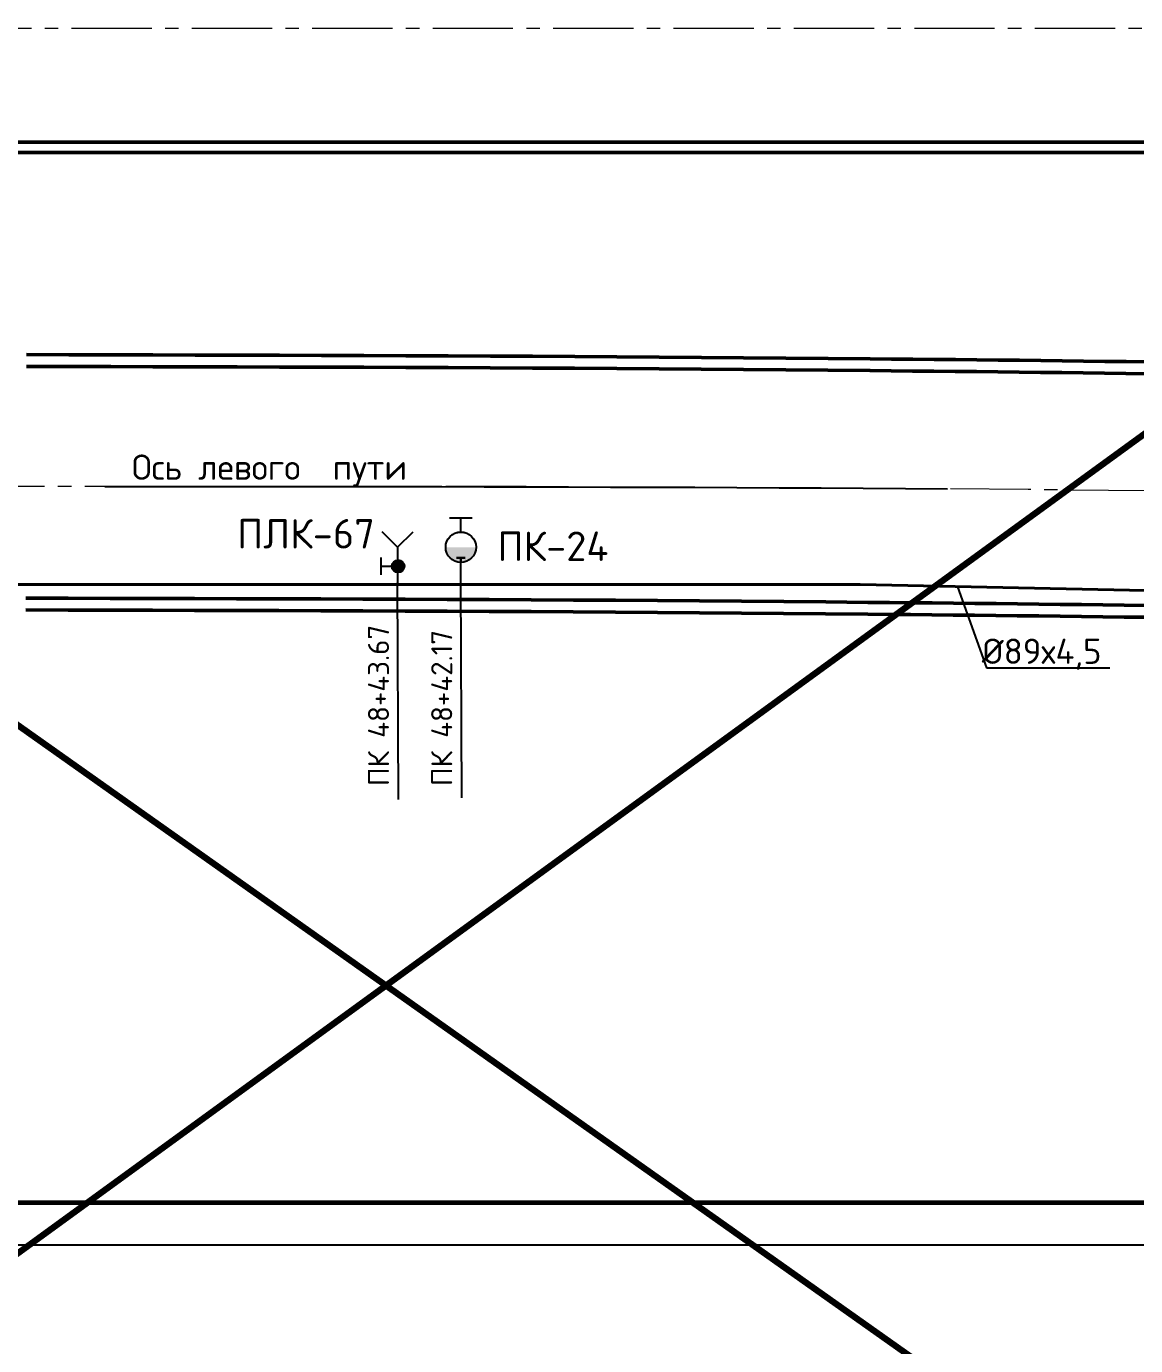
# Paper-space layout 'л2-л8' of a CAD drawing. Header units: millimetres. Extents: x 10032 to 18918, y -3051 to 627.
# Drawn here: x 17348.5 to 17480.1, y -1773 to -1616.5 of the extents above; entities that cross this region are included whole.
import ezdxf

# ---------------------------------------------------------------- set-up
doc = ezdxf.new("R2010")
doc.units = ezdxf.units.MM
doc.header["$LTSCALE"] = 0.5
doc.linetypes.add('CENTER2', pattern=[28.575, 19.05, -3.175, 3.175, -3.175])
for name, color, linetype in [('1_NADPIS', 7, 'Continuous'), ('3_Текст', 7, 'Continuous'), ('ВК_надписи', 7, 'Continuous'), ('ВК_сети', 4, 'Continuous'), ('ГТ_Ось_Пути', 251, 'Continuous')]:
    doc.layers.add(name, color=color, linetype=linetype)
for name, color, linetype, lineweight in [('_Формат', 7, 'Continuous', 35), ('А_Конструкции', 4, 'Continuous', 50), ('АР_Оси', 242, 'CENTER2', 18)]:
    doc.layers.add(name, color=color, linetype=linetype, lineweight=lineweight)
doc.styles.add('Стандарт ММП', font='isocpeur.ttf')

psp = doc.layouts.new('л2-л8')

# ---------------------------------------------------------------- hatches: boundary and pattern name
at = {"layer": 'ВК_сети', "ltscale": 0.5}
h = psp.add_hatch(color=5, dxfattribs=at)
h.paths.add_polyline_path([(17398.2743, -1678.2906), (17401.8743, -1678.2906, -0.09159777), (17401.7555, -1678.9337), (17398.3931, -1678.9337, -0.09159777)])
h.paths.add_polyline_path([(17398.3931, -1678.9337), (17401.7555, -1678.9337, -0.68812614)])
h = psp.add_hatch(color=2, dxfattribs=at)
h.paths.add_polyline_path([(17398.2743, -1678.2906), (17401.8743, -1678.2906, -0.09159777), (17401.7555, -1678.9337), (17398.3931, -1678.9337, -0.09159777)])
h.paths.add_polyline_path([(17398.3931, -1678.9337), (17401.7555, -1678.9337, -0.68812614)])
h = psp.add_hatch(color=5, dxfattribs=at)
h.paths.add_polyline_path([(17398.2743, -1678.2919), (17401.8743, -1678.2919, -0.09159777), (17401.7555, -1678.935), (17398.3931, -1678.935, -0.09159777)])
h.paths.add_polyline_path([(17398.3931, -1678.935), (17401.7555, -1678.935, -0.68812614)])
h = psp.add_hatch(color=2, dxfattribs=at)
h.paths.add_polyline_path([(17398.2743, -1678.2919), (17401.8743, -1678.2919, -0.09159777), (17401.7555, -1678.935), (17398.3931, -1678.935, -0.09159777)])
h.paths.add_polyline_path([(17398.3931, -1678.935), (17401.7555, -1678.935, -0.68812614)])
h = psp.add_hatch(color=6, dxfattribs=at)
h.paths.add_polyline_path([(17393.3859, -1680.5504, -0.41421356), (17392.6359, -1681.3004), (17392.6359, -1680.5504)])
h.paths.add_polyline_path([(17393.3859, -1680.5504), (17392.6359, -1680.5504), (17392.6359, -1679.8004, -0.41421356)])
h.paths.add_polyline_path([(17392.6359, -1680.5504), (17392.6359, -1681.3004, -0.58408052), (17391.9941, -1680.1624)])
h.paths.add_polyline_path([(17392.6359, -1679.8004), (17392.6359, -1680.5504), (17391.9941, -1680.1624, -0.26256208)])

# ---------------------------------------------------------------- linework, layer by layer
at = {"layer": '1_NADPIS', "color": 1, "linetype": 'Continuous'}
for p, q in [((17392.6737, -1708.238, -0.0002), (17392.5735, -1682.5291, -0.0002)), ((17400.1737, -1708.0384, 0.03), (17400.0735, -1682.3295, 0.03))]:
    psp.add_line(p, q, dxfattribs=at)
at = {"layer": '_Формат', "color": 7, "lineweight": 60}
psp.add_line((16554.1739, -1756.057), (18172.2466, -1756.0567), dxfattribs=at)
at = {"layer": '_Формат', "color": 7, "lineweight": 25}
psp.add_line((16534.1739, -1761.0567), (18177.2466, -1761.0567), dxfattribs=at)
at = {"layer": 'Defpoints', "color": 6, "linetype": 'Continuous', "lineweight": 100}
psp.add_line((16073.7194, -2688.1887), (18918.0119, -620.1477), dxfattribs=at)
at = {"layer": 'Defpoints', "color": 6, "linetype": 'Continuous', "lineweight": 140}
psp.add_line((16467.2489, -1077.1894), (18599.244, -2584.2309), dxfattribs=at)
at = {"layer": 'А_Конструкции'}
for p, q in [((17610.7806, -1630.2233, 0), (17100.3, -1630.2233, 0)), ((17610.7737, -1631.4733, 0), (17100.3001, -1631.4733, 0))]:
    psp.add_line(p, q, dxfattribs=at)
for points in [[(17348.5396, -1655.441), (17353.5396, -1655.4523), (17358.5402, -1655.4638), (17363.5414, -1655.4758), (17368.5433, -1655.4883), (17373.5458, -1655.5017), (17378.549, -1655.5162), (17383.5527, -1655.5319), (17388.5571, -1655.549), (17393.5621, -1655.5678), (17398.5678, -1655.5885), (17403.574, -1655.6113), (17408.5809, -1655.6364), (17413.5884, -1655.664), (17418.5965, -1655.6943), (17423.6053, -1655.7276), (17428.6146, -1655.764), (17433.6245, -1655.8037), (17438.6351, -1655.8469), (17443.6462, -1655.894), (17448.658, -1655.945)], [(17348.5364, -1656.841), (17353.5364, -1656.8523), (17358.537, -1656.8638), (17363.5381, -1656.8758), (17368.5398, -1656.8883), (17373.5421, -1656.9017), (17378.5449, -1656.9162), (17383.5483, -1656.9318), (17388.5523, -1656.949), (17393.5569, -1656.9678), (17398.562, -1656.9885), (17403.5677, -1657.0113), (17408.5739, -1657.0364), (17413.5807, -1657.064), (17418.5881, -1657.0943), (17423.596, -1657.1275), (17428.6044, -1657.1639), (17433.6134, -1657.2036), (17438.623, -1657.2469), (17443.6331, -1657.2939), (17448.6437, -1657.3449)], [(17348.4711, -1685.7409), (17353.471, -1685.7522), (17358.4704, -1685.7637), (17363.4691, -1685.7757), (17368.4672, -1685.7882), (17373.4647, -1685.8016), (17378.4615, -1685.816), (17383.4577, -1685.8317), (17388.4532, -1685.8488), (17393.4482, -1685.8676), (17398.4424, -1685.8883), (17403.4361, -1685.911), (17408.4291, -1685.936), (17413.4214, -1685.9636), (17418.4131, -1685.9938), (17423.4042, -1686.0269), (17428.3946, -1686.0632), (17433.3843, -1686.1027), (17438.3734, -1686.1458), (17443.3618, -1686.1926), (17448.3496, -1686.2434)], [(17348.4742, -1684.3409), (17353.4742, -1684.3522), (17358.4736, -1684.3637), (17363.4725, -1684.3757), (17368.4707, -1684.3882), (17373.4684, -1684.4016), (17378.4655, -1684.416), (17383.4621, -1684.4317), (17388.458, -1684.4488), (17393.4534, -1684.4676), (17398.4482, -1684.4883), (17403.4424, -1684.511), (17408.4361, -1684.5361), (17413.4291, -1684.5636), (17418.4216, -1684.5938), (17423.4135, -1684.6269), (17428.4047, -1684.6632), (17433.3954, -1684.7028), (17438.3855, -1684.7459), (17443.3749, -1684.7927), (17448.3638, -1684.8435)]]:
    psp.add_lwpolyline(points, dxfattribs=at)
for radius, start in [(6014.8556, 87.97876735), (6013.4556, 87.97836982), (5985.9556, 87.97052332), (5984.5556, 87.97012193)]:
    psp.add_arc((17398.4771, -7670.5912, 0), radius, start, 89.5222612, dxfattribs=at)
at = {"layer": 'АР_Оси', "color": 7}
for p, q in [((16610.9243, -1616.7234, 0), (17610.8546, -1616.7234, 0)), ((17407.8345, -1671.0899, 0), (16610.9238, -1671.0899, 0))]:
    psp.add_line(p, q, dxfattribs=at)
psp.add_arc((17407.8345, -7671.0899, 0), 5999.9306, 88.06394008, 89.52253517, dxfattribs=at)
at = {"layer": 'ВК_надписи'}
for p, q in [((17459, -1682.9743, -0.0002), (17462.4523, -1692.6054, -0.0002)), ((17462.4523, -1692.6054, -0.0002), (17477.0917, -1692.6054, -0.0002))]:
    psp.add_line(p, q, dxfattribs=at)
at = {"layer": 'ВК_сети', "color": 5, "ltscale": 0.5}
for p, q in [((17401.4162, -1674.8376, 0), (17398.7324, -1674.8376, 0)), ((17401.4162, -1674.8389, 0.03), (17398.7324, -1674.8389, 0.03)), ((17400.0743, -1676.4906, 0), (17400.0743, -1674.8376, 0)), ((17400.0743, -1676.4919, 0.03), (17400.0743, -1674.8389, 0.03)), ((17400.0743, -1682.5295, 0), (17400.0743, -1680.0906, 0)), ((17400.0743, -1682.5308, 0.03), (17400.0743, -1680.0919, 0.03))]:
    psp.add_line(p, q, dxfattribs=at)
at = {"layer": 'ВК_сети', "color": 2, "ltscale": 0.5}
for p, q in [((17401.4162, -1674.8376, 0), (17398.7324, -1674.8376, 0)), ((17401.4162, -1674.8389, 0.03), (17398.7324, -1674.8389, 0.03)), ((17400.0743, -1676.4906, 0), (17400.0743, -1674.8376, 0)), ((17400.0743, -1676.4919, 0.03), (17400.0743, -1674.8389, 0.03)), ((17400.0743, -1682.5295, 0), (17400.0743, -1680.0906, 0)), ((17400.0743, -1682.5308, 0.03), (17400.0743, -1680.0919, 0.03))]:
    psp.add_line(p, q, dxfattribs=at)
at = {"layer": 'ВК_сети', "color": 6, "ltscale": 0.5}
for p, q in [((17392.5743, -1678.2916, -0.0002), (17390.7501, -1676.4674, -0.0002)), ((17392.5743, -1678.2916, -0.0002), (17394.3985, -1676.4674, -0.0002)), ((17390.6063, -1681.582, -0.0002), (17390.6063, -1679.5202, -0.0002)), ((17392.5743, -1678.2916, -0.0002), (17392.5743, -1682.7303, -0.0002)), ((17390.6063, -1680.5511, -0.0002), (17392.6359, -1680.5511, -0.0002))]:
    psp.add_line(p, q, dxfattribs=at)
at = {"layer": 'ВК_сети', "lineweight": 30, "ltscale": 0.5}
for p, q in [((17400.0743, -1679.568, -0.0001), (17399.5569, -1679.5642, -0.0001)), ((17400.0743, -1679.5693, 0.0299), (17399.5569, -1679.5655, 0.0299)), ((17400.0713, -1679.97, -0.0001), (17400.0743, -1679.568, -0.0001)), ((17400.0713, -1679.9713, 0.0299), (17400.0743, -1679.5693, 0.0299)), ((17400.0743, -1679.568, -0.0001), (17400.5916, -1679.5719, -0.0001)), ((17400.0743, -1679.5693, 0.0299), (17400.5916, -1679.5731, 0.0299))]:
    psp.add_line(p, q, dxfattribs=at)
at = {"layer": 'ВК_сети', "color": 2, "lineweight": 30, "ltscale": 0.5}
for p, q in [((17400.0743, -1679.568, -0.0001), (17399.5569, -1679.5642, -0.0001)), ((17400.0743, -1679.5693, 0.0299), (17399.5569, -1679.5655, 0.0299)), ((17400.0713, -1679.97, -0.0001), (17400.0743, -1679.568, -0.0001)), ((17400.0713, -1679.9713, 0.0299), (17400.0743, -1679.5693, 0.0299)), ((17400.0743, -1679.568, -0.0001), (17400.5916, -1679.5719, -0.0001)), ((17400.0743, -1679.5693, 0.0299), (17400.5916, -1679.5731, 0.0299))]:
    psp.add_line(p, q, dxfattribs=at)
at = {"layer": 'ВК_сети', "color": 2, "lineweight": 40, "ltscale": 0.5, "elevation": -0.0002}
psp.add_lwpolyline([(17312.8315, -1682.7308), (17358.4736, -1682.7308), (17415.9254, -1682.7308), (17447.4677, -1682.7308), (17517.016, -1684.1995), (17555.8445, -1685.0945), (17598.4714, -1686.3675), (17610.4605, -1686.981), (17629.1873, -1686.981)], dxfattribs=at)
at = {"layer": 'ВК_сети', "color": 5, "ltscale": 0.5}
for centre in [(17400.0743, -1678.2906, 0), (17400.0743, -1678.2919, 0.03)]:
    psp.add_circle(centre, 1.8, dxfattribs=at)
at = {"layer": 'ВК_сети', "color": 2, "ltscale": 0.5}
for centre in [(17400.0743, -1678.2906, 0), (17400.0743, -1678.2919, 0.03)]:
    psp.add_circle(centre, 1.8, dxfattribs=at)
at = {"layer": 'ВК_сети', "color": 6, "ltscale": 0.5}
psp.add_circle((17392.6359, -1680.5504, -0.0002), 0.75, dxfattribs=at)
at = {"layer": 'ГТ_Ось_Пути'}
psp.add_lwpolyline([(17357.834, -1671.0899), (17362.834, -1671.09), (17367.834, -1671.0902), (17372.834, -1671.0909), (17377.834, -1671.0922), (17382.834, -1671.0943), (17387.834, -1671.0974), (17392.834, -1671.1018), (17397.834, -1671.1077), (17402.834, -1671.1153), (17407.834, -1671.1247), (17412.834, -1671.1362), (17417.834, -1671.1499), (17422.834, -1671.1662), (17427.8339, -1671.1852), (17432.8339, -1671.2071), (17437.8338, -1671.2322), (17442.8337, -1671.2605), (17447.8336, -1671.2924), (17452.8335, -1671.3281), (17457.8334, -1671.3677)], dxfattribs=at)

# ---------------------------------------------------------------- texts
at = {"layer": '1_NADPIS', "linetype": 'Continuous', "style": 'Стандарт ММП'}
psp.add_text('ПЛК-67', height=3.5, rotation=360, dxfattribs=at).set_placement((17373.5284, -1678.4461, 0))
at = {"layer": '1_NADPIS', "color": 1, "linetype": 'Continuous', "style": 'Стандарт ММП'}
for s, height, rotation, p in [('ПК-24', 3.5, 360, (17404.4129, -1679.9296)), ('ПК 48+43.67', 2.5, 90, (17391.5558, -1706.6283, 0)), ('ПК 48+42.17', 2.5, 90, (17399.0558, -1706.6283, 0))]:
    psp.add_text(s, height=height, rotation=rotation, dxfattribs=at).set_placement(p)
at = {"layer": '3_Текст', "color": 255, "style": 'Стандарт ММП'}
psp.add_text('Ось левого  пути', height=3, dxfattribs=at).set_placement((17361.0348, -1670.2968, -0.0004))
at = {"layer": 'ВК_надписи', "lineweight": 30, "ltscale": 0.5, "style": 'Стандарт ММП'}
psp.add_text('%%C89х4,5', height=3, dxfattribs=at).set_placement((17461.8914, -1692.1342, -0.0002))

doc.saveas('drawing.dxf')
